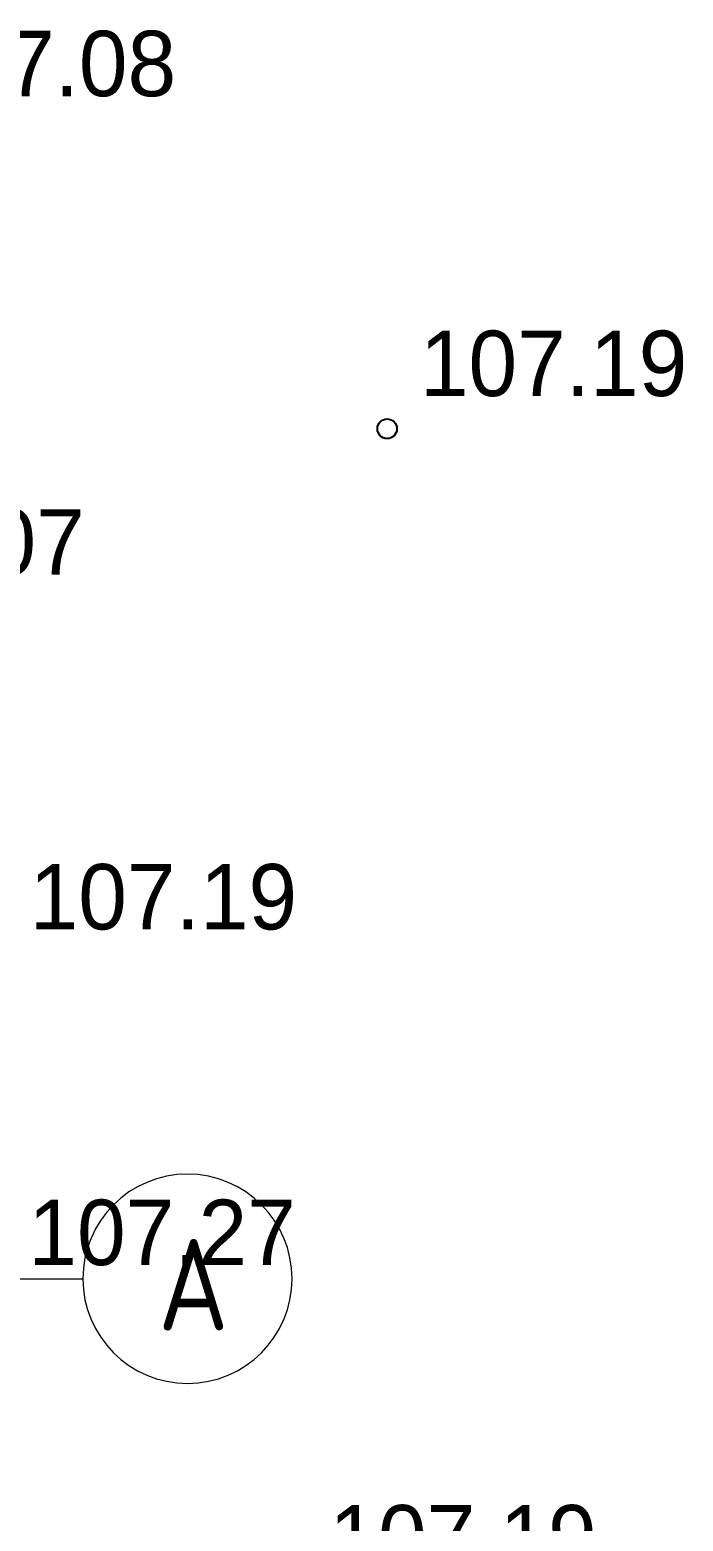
# Model space of a CAD drawing. Header units: millimetres. Extents: x 172667 to 1873135, y -274708 to 168495.
# Drawn here: x 1850386 to 1860377, y 11543 to 34345 of the extents above; entities that cross this region are included whole.
import ezdxf
from ezdxf.enums import TextEntityAlignment as Align

# ---------------------------------------------------------------- set-up
doc = ezdxf.new("R2010")
doc.units = ezdxf.units.MM
doc.linetypes.add('ADSK_Линия сетки', pattern=[25, 20, -2.5, 0, -2.5])
doc.layers.add('_ТОПО', color=253, linetype='Continuous')
doc.layers.add('SC007', color=7, linetype='Continuous')
doc.layers.add('Оси', color=10, linetype='Continuous', lineweight=0)
doc.styles.add('F2', font='', dxfattribs={"height": 0.000909972})
doc.styles.add('GOST Common', font='', dxfattribs={"width": 0.9, "height": 700})
doc.styles.get('F2').set_extended_font_data('D431')
doc.styles.get('GOST Common').set_extended_font_data('GOST Common')

# ---------------------------------------------------------------- blocks, each defined once
blk = doc.blocks.new('SYMBOL2060001')
at = {"layer": 'SC007'}
blk.add_circle((0, 0), 0.15, dxfattribs=at)
blk = doc.blocks.new('Ось сетки - Круг_Ø8 мм-6577-ПД_АР_О_план на отм_ 0_000')
at = {"layer": 'Оси', "lineweight": 20}
for start, end in [(360, 180), (180, 360)]:
    blk.add_arc((0, 0), 4, start, end, dxfattribs=at)

msp = doc.modelspace()

# ---------------------------------------------------------------- linework, layer by layer
at = {"layer": 'Оси', "linetype": 'ADSK_Линия сетки'}
msp.add_line((1817365.2, 15249, 3738.5), (1851196.9, 15249, 3738.5), dxfattribs=at)

# ---------------------------------------------------------------- block references
at = {"layer": '_ТОПО', "color": 8, "linetype": 'ByBlock', "lineweight": -2, "xscale": 1000, "yscale": 1000, "zscale": 1000}
msp.add_blockref('SYMBOL2060001', (1855850.2, 28245.1, 107188), dxfattribs=at)
at = {"layer": 'Оси', "lineweight": 20, "xscale": 399.9999999999997, "yscale": 399.9999999999997, "zscale": 399.9999999999997, "rotation": 270}
msp.add_blockref('Ось сетки - Круг_Ø8 мм-6577-ПД_АР_О_план на отм_ 0_000', (1852796.9, 15249, 3738.5), dxfattribs=at)

# ---------------------------------------------------------------- texts
at = {"layer": '_ТОПО', "color": 8, "linetype": 'ByBlock', "lineweight": -2, "style": 'F2'}
for s, p in [('107.08', (1848534.2, 33830.1, 106865)), ('107.19', (1856350.2, 29245.1, 107188)), ('107.07', (1847135.2, 26515.1, 107509)), ('107.19', (1850383.5, 21090, 107224)), ('107.27', (1850364.3, 15958, 107261)), ('107.19', (1854966.2, 11289.1, 107190))]:
    msp.add_text(s, height=1000, dxfattribs=at).set_placement(p, align=Align.MIDDLE_LEFT)
at = {"layer": 'Оси', "insert": (1852346.6, 15859.4, 3738.5), "char_height": 1400, "width": 1385.316, "attachment_point": 1, "style": 'GOST Common'}
msp.add_mtext('\\fGOST Common|b0|i0|c204|p34|;\\W.9;А', dxfattribs=at)

doc.saveas('drawing.dxf')
